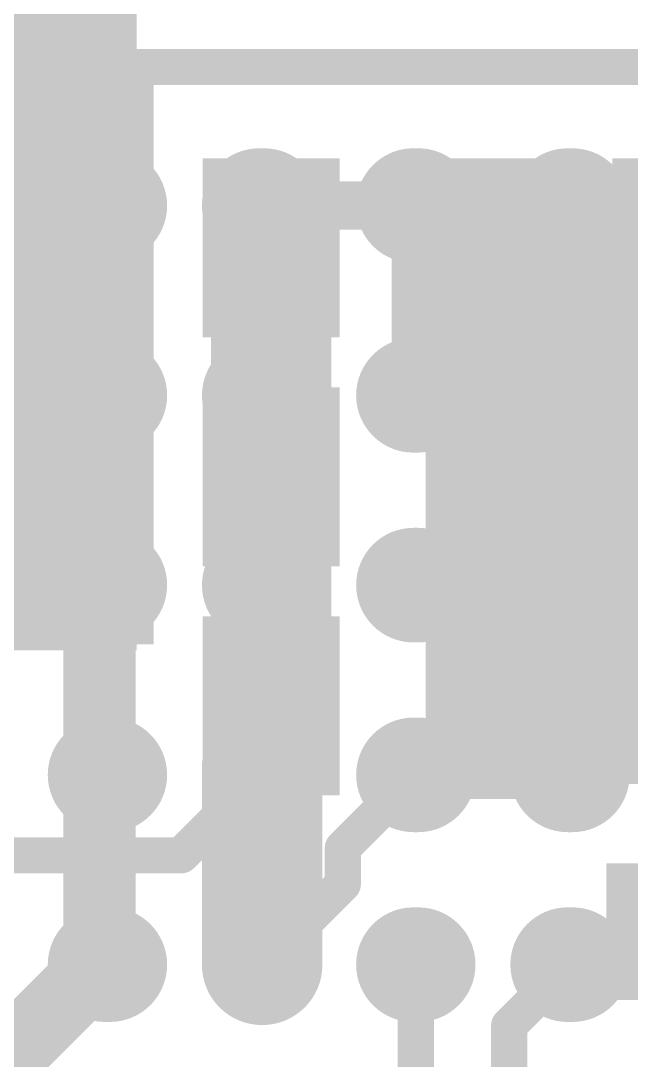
# Model space of a CAD drawing. Header units: millimetres. Extents: x -0.39 to 4.37, y -0.38 to 3.54.
# Drawn here: x 0.6398 to 0.7411, y 0.179 to 0.3515 of the extents above; entities that cross this region are included whole.
import ezdxf

# ---------------------------------------------------------------- set-up
doc = ezdxf.new("R2010")
doc.units = ezdxf.units.MM
doc.header["$MEASUREMENT"] = 0
for name, color, linetype in [('BottomLayer', 5, 'Continuous'), ('BottomPaste', 16, 'Continuous'), ('BottomSolder', 6, 'Continuous'), ('TopLayer', 1, 'Continuous'), ('TopPaste', 8, 'Continuous'), ('TopSolder', 216, 'Continuous'), ('ViaHoleLayer', 16, 'Continuous')]:
    doc.layers.add(name, color=color, linetype=linetype)

# ---------------------------------------------------------------- blocks, each defined once
blk = doc.blocks.new('C__0402_B_15')
at = {"layer": 'BottomLayer'}
for points in [[(-0.0095, 0.0125), (-0.0095, -0.0125), (-0.0275, -0.0125), (-0.0275, 0.0125)], [(0.0275, 0.0125), (0.0275, -0.0125), (0.0095, -0.0125), (0.0095, 0.0125)]]:
    blk.add_hatch(color=5, dxfattribs=at).paths.add_polyline_path(points)
at = {"layer": 'BottomPaste'}
for points in [[(-0.0095, 0.0125), (-0.0095, -0.0125), (-0.0275, -0.0125), (-0.0275, 0.0125)], [(0.0275, 0.0125), (0.0275, -0.0125), (0.0095, -0.0125), (0.0095, 0.0125)]]:
    blk.add_hatch(color=16, dxfattribs=at).paths.add_polyline_path(points)
at = {"layer": 'BottomSolder'}
for points in [[(-0.00714, 0.01486), (-0.00714, -0.01486), (-0.02986, -0.01486), (-0.02986, 0.01486)], [(0.02986, 0.01486), (0.02986, -0.01486), (0.00714, -0.01486), (0.00714, 0.01486)]]:
    blk.add_hatch(color=6, dxfattribs=at).paths.add_polyline_path(points)
blk = doc.blocks.new('C__0402_B_18')
at = {"layer": 'BottomLayer'}
for points in [[(-0.0095, 0.0125), (-0.0095, -0.0125), (-0.0275, -0.0125), (-0.0275, 0.0125)], [(0.0275, 0.0125), (0.0275, -0.0125), (0.0095, -0.0125), (0.0095, 0.0125)]]:
    blk.add_hatch(color=5, dxfattribs=at).paths.add_polyline_path(points)
at = {"layer": 'BottomPaste'}
for points in [[(-0.0095, 0.0125), (-0.0095, -0.0125), (-0.0275, -0.0125), (-0.0275, 0.0125)], [(0.0275, 0.0125), (0.0275, -0.0125), (0.0095, -0.0125), (0.0095, 0.0125)]]:
    blk.add_hatch(color=16, dxfattribs=at).paths.add_polyline_path(points)
at = {"layer": 'BottomSolder'}
for points in [[(-0.00714, 0.01486), (-0.00714, -0.01486), (-0.02986, -0.01486), (-0.02986, 0.01486)], [(0.02986, 0.01486), (0.02986, -0.01486), (0.00714, -0.01486), (0.00714, 0.01486)]]:
    blk.add_hatch(color=6, dxfattribs=at).paths.add_polyline_path(points)
blk = doc.blocks.new('C__0402_B_284')
at = {"layer": 'BottomLayer'}
for points in [[(-0.0095, 0.0125), (-0.0095, -0.0125), (-0.0275, -0.0125), (-0.0275, 0.0125)], [(0.0275, 0.0125), (0.0275, -0.0125), (0.0095, -0.0125), (0.0095, 0.0125)]]:
    blk.add_hatch(color=5, dxfattribs=at).paths.add_polyline_path(points)
at = {"layer": 'BottomPaste'}
for points in [[(-0.0095, 0.0125), (-0.0095, -0.0125), (-0.0275, -0.0125), (-0.0275, 0.0125)], [(0.0275, 0.0125), (0.0275, -0.0125), (0.0095, -0.0125), (0.0095, 0.0125)]]:
    blk.add_hatch(color=16, dxfattribs=at).paths.add_polyline_path(points)
at = {"layer": 'BottomSolder'}
for points in [[(-0.00714, 0.01486), (-0.00714, -0.01486), (-0.02986, -0.01486), (-0.02986, 0.01486)], [(0.02986, 0.01486), (0.02986, -0.01486), (0.00714, -0.01486), (0.00714, 0.01486)]]:
    blk.add_hatch(color=6, dxfattribs=at).paths.add_polyline_path(points)
blk = doc.blocks.new('C__0402_B_286')
at = {"layer": 'BottomLayer'}
for points in [[(-0.0095, 0.0125), (-0.0095, -0.0125), (-0.0275, -0.0125), (-0.0275, 0.0125)], [(0.0275, 0.0125), (0.0275, -0.0125), (0.0095, -0.0125), (0.0095, 0.0125)]]:
    blk.add_hatch(color=5, dxfattribs=at).paths.add_polyline_path(points)
at = {"layer": 'BottomPaste'}
for points in [[(-0.0095, 0.0125), (-0.0095, -0.0125), (-0.0275, -0.0125), (-0.0275, 0.0125)], [(0.0275, 0.0125), (0.0275, -0.0125), (0.0095, -0.0125), (0.0095, 0.0125)]]:
    blk.add_hatch(color=16, dxfattribs=at).paths.add_polyline_path(points)
at = {"layer": 'BottomSolder'}
for points in [[(-0.00714, 0.01486), (-0.00714, -0.01486), (-0.02986, -0.01486), (-0.02986, 0.01486)], [(0.02986, 0.01486), (0.02986, -0.01486), (0.00714, -0.01486), (0.00714, 0.01486)]]:
    blk.add_hatch(color=6, dxfattribs=at).paths.add_polyline_path(points)
blk = doc.blocks.new('C__0402_B_288')
at = {"layer": 'BottomLayer'}
for points in [[(-0.0095, 0.0125), (-0.0095, -0.0125), (-0.0275, -0.0125), (-0.0275, 0.0125)], [(0.0275, 0.0125), (0.0275, -0.0125), (0.0095, -0.0125), (0.0095, 0.0125)]]:
    blk.add_hatch(color=5, dxfattribs=at).paths.add_polyline_path(points)
at = {"layer": 'BottomPaste'}
for points in [[(-0.0095, 0.0125), (-0.0095, -0.0125), (-0.0275, -0.0125), (-0.0275, 0.0125)], [(0.0275, 0.0125), (0.0275, -0.0125), (0.0095, -0.0125), (0.0095, 0.0125)]]:
    blk.add_hatch(color=16, dxfattribs=at).paths.add_polyline_path(points)
at = {"layer": 'BottomSolder'}
for points in [[(-0.00714, 0.01486), (-0.00714, -0.01486), (-0.02986, -0.01486), (-0.02986, 0.01486)], [(0.02986, 0.01486), (0.02986, -0.01486), (0.00714, -0.01486), (0.00714, 0.01486)]]:
    blk.add_hatch(color=6, dxfattribs=at).paths.add_polyline_path(points)
blk = doc.blocks.new('C__0402_B_290')
at = {"layer": 'BottomLayer'}
for points in [[(-0.0095, 0.0125), (-0.0095, -0.0125), (-0.0275, -0.0125), (-0.0275, 0.0125)], [(0.0275, 0.0125), (0.0275, -0.0125), (0.0095, -0.0125), (0.0095, 0.0125)]]:
    blk.add_hatch(color=5, dxfattribs=at).paths.add_polyline_path(points)
at = {"layer": 'BottomPaste'}
for points in [[(-0.0095, 0.0125), (-0.0095, -0.0125), (-0.0275, -0.0125), (-0.0275, 0.0125)], [(0.0275, 0.0125), (0.0275, -0.0125), (0.0095, -0.0125), (0.0095, 0.0125)]]:
    blk.add_hatch(color=16, dxfattribs=at).paths.add_polyline_path(points)
at = {"layer": 'BottomSolder'}
for points in [[(-0.00714, 0.01486), (-0.00714, -0.01486), (-0.02986, -0.01486), (-0.02986, 0.01486)], [(0.02986, 0.01486), (0.02986, -0.01486), (0.00714, -0.01486), (0.00714, 0.01486)]]:
    blk.add_hatch(color=6, dxfattribs=at).paths.add_polyline_path(points)
blk = doc.blocks.new('FBGA_178_SDRAM_368')
at = {"layer": 'TopLayer'}
h = blk.add_hatch(color=1, dxfattribs=at)
edge = h.paths.add_edge_path()
edge.add_arc((-0.15748, 0.20512), 0.00551, 0, 180)
edge.add_line((-0.16299, 0.20512), (-0.16299, 0.20433))
edge.add_arc((-0.15748, 0.20433), 0.00551, 180, 360)
edge.add_line((-0.15197, 0.20433), (-0.15197, 0.20512))
h = blk.add_hatch(color=1, dxfattribs=at)
edge = h.paths.add_edge_path()
edge.add_arc((-0.12598, 0.20512), 0.00551, 0, 180)
edge.add_line((-0.1315, 0.20512), (-0.1315, 0.20433))
edge.add_arc((-0.12598, 0.20433), 0.00551, 180, 360)
edge.add_line((-0.12047, 0.20433), (-0.12047, 0.20512))
h = blk.add_hatch(color=1, dxfattribs=at)
edge = h.paths.add_edge_path()
edge.add_arc((-0.09449, 0.20512), 0.00551, 0, 180)
edge.add_line((-0.1, 0.20512), (-0.1, 0.20433))
edge.add_arc((-0.09449, 0.20433), 0.00551, 180, 360)
edge.add_line((-0.08898, 0.20433), (-0.08898, 0.20512))
h = blk.add_hatch(color=1, dxfattribs=at)
edge = h.paths.add_edge_path()
edge.add_arc((-0.06299, 0.20512), 0.00551, 0, 180)
edge.add_line((-0.0685, 0.20512), (-0.0685, 0.20433))
edge.add_arc((-0.06299, 0.20433), 0.00551, 180, 360)
edge.add_line((-0.05748, 0.20433), (-0.05748, 0.20512))
h = blk.add_hatch(color=1, dxfattribs=at)
edge = h.paths.add_edge_path()
edge.add_arc((-0.0315, 0.20512), 0.00551, 0, 180)
edge.add_line((-0.03701, 0.20512), (-0.03701, 0.20433))
edge.add_arc((-0.0315, 0.20433), 0.00551, 180, 360)
edge.add_line((-0.02598, 0.20433), (-0.02598, 0.20512))
h = blk.add_hatch(color=1, dxfattribs=at)
edge = h.paths.add_edge_path()
edge.add_arc((-0.15748, 0.17953), 0.00551, 0, 180)
edge.add_line((-0.16299, 0.17953), (-0.16299, 0.17874))
edge.add_arc((-0.15748, 0.17874), 0.00551, 180, 360)
edge.add_line((-0.15197, 0.17874), (-0.15197, 0.17953))
h = blk.add_hatch(color=1, dxfattribs=at)
edge = h.paths.add_edge_path()
edge.add_arc((-0.12598, 0.17953), 0.00551, 0, 180)
edge.add_line((-0.1315, 0.17953), (-0.1315, 0.17874))
edge.add_arc((-0.12598, 0.17874), 0.00551, 180, 360)
edge.add_line((-0.12047, 0.17874), (-0.12047, 0.17953))
h = blk.add_hatch(color=1, dxfattribs=at)
edge = h.paths.add_edge_path()
edge.add_arc((-0.09449, 0.17953), 0.00551, 0, 180)
edge.add_line((-0.1, 0.17953), (-0.1, 0.17874))
edge.add_arc((-0.09449, 0.17874), 0.00551, 180, 360)
edge.add_line((-0.08898, 0.17874), (-0.08898, 0.17953))
h = blk.add_hatch(color=1, dxfattribs=at)
edge = h.paths.add_edge_path()
edge.add_arc((-0.06299, 0.17953), 0.00551, 0, 180)
edge.add_line((-0.0685, 0.17953), (-0.0685, 0.17874))
edge.add_arc((-0.06299, 0.17874), 0.00551, 180, 360)
edge.add_line((-0.05748, 0.17874), (-0.05748, 0.17953))
h = blk.add_hatch(color=1, dxfattribs=at)
edge = h.paths.add_edge_path()
edge.add_arc((-0.0315, 0.17953), 0.00551, 0, 180)
edge.add_line((-0.03701, 0.17953), (-0.03701, 0.17874))
edge.add_arc((-0.0315, 0.17874), 0.00551, 180, 360)
edge.add_line((-0.02598, 0.17874), (-0.02598, 0.17953))
h = blk.add_hatch(color=1, dxfattribs=at)
edge = h.paths.add_edge_path()
edge.add_arc((-0.15748, 0.15394), 0.00551, 0, 180)
edge.add_line((-0.16299, 0.15394), (-0.16299, 0.15315))
edge.add_arc((-0.15748, 0.15315), 0.00551, 180, 360)
edge.add_line((-0.15197, 0.15315), (-0.15197, 0.15394))
h = blk.add_hatch(color=1, dxfattribs=at)
edge = h.paths.add_edge_path()
edge.add_arc((-0.12598, 0.15394), 0.00551, 0, 180)
edge.add_line((-0.1315, 0.15394), (-0.1315, 0.15315))
edge.add_arc((-0.12598, 0.15315), 0.00551, 180, 360)
edge.add_line((-0.12047, 0.15315), (-0.12047, 0.15394))
h = blk.add_hatch(color=1, dxfattribs=at)
edge = h.paths.add_edge_path()
edge.add_arc((-0.09449, 0.15394), 0.00551, 0, 180)
edge.add_line((-0.1, 0.15394), (-0.1, 0.15315))
edge.add_arc((-0.09449, 0.15315), 0.00551, 180, 360)
edge.add_line((-0.08898, 0.15315), (-0.08898, 0.15394))
h = blk.add_hatch(color=1, dxfattribs=at)
edge = h.paths.add_edge_path()
edge.add_arc((-0.06299, 0.15394), 0.00551, 0, 180)
edge.add_line((-0.0685, 0.15394), (-0.0685, 0.15315))
edge.add_arc((-0.06299, 0.15315), 0.00551, 180, 360)
edge.add_line((-0.05748, 0.15315), (-0.05748, 0.15394))
h = blk.add_hatch(color=1, dxfattribs=at)
edge = h.paths.add_edge_path()
edge.add_arc((-0.0315, 0.15394), 0.00551, 0, 180)
edge.add_line((-0.03701, 0.15394), (-0.03701, 0.15315))
edge.add_arc((-0.0315, 0.15315), 0.00551, 180, 360)
edge.add_line((-0.02598, 0.15315), (-0.02598, 0.15394))
h = blk.add_hatch(color=1, dxfattribs=at)
edge = h.paths.add_edge_path()
edge.add_arc((-0.15748, 0.12835), 0.00551, 0, 180)
edge.add_line((-0.16299, 0.12835), (-0.16299, 0.12756))
edge.add_arc((-0.15748, 0.12756), 0.00551, 180, 360)
edge.add_line((-0.15197, 0.12756), (-0.15197, 0.12835))
h = blk.add_hatch(color=1, dxfattribs=at)
edge = h.paths.add_edge_path()
edge.add_arc((-0.12598, 0.12835), 0.00551, 0, 180)
edge.add_line((-0.1315, 0.12835), (-0.1315, 0.12756))
edge.add_arc((-0.12598, 0.12756), 0.00551, 180, 360)
edge.add_line((-0.12047, 0.12756), (-0.12047, 0.12835))
h = blk.add_hatch(color=1, dxfattribs=at)
edge = h.paths.add_edge_path()
edge.add_arc((-0.09449, 0.12835), 0.00551, 0, 180)
edge.add_line((-0.1, 0.12835), (-0.1, 0.12756))
edge.add_arc((-0.09449, 0.12756), 0.00551, 180, 360)
edge.add_line((-0.08898, 0.12756), (-0.08898, 0.12835))
h = blk.add_hatch(color=1, dxfattribs=at)
edge = h.paths.add_edge_path()
edge.add_arc((-0.06299, 0.12835), 0.00551, 0, 180)
edge.add_line((-0.0685, 0.12835), (-0.0685, 0.12756))
edge.add_arc((-0.06299, 0.12756), 0.00551, 180, 360)
edge.add_line((-0.05748, 0.12756), (-0.05748, 0.12835))
h = blk.add_hatch(color=1, dxfattribs=at)
edge = h.paths.add_edge_path()
edge.add_arc((-0.0315, 0.12835), 0.00551, 0, 180)
edge.add_line((-0.03701, 0.12835), (-0.03701, 0.12756))
edge.add_arc((-0.0315, 0.12756), 0.00551, 180, 360)
edge.add_line((-0.02598, 0.12756), (-0.02598, 0.12835))
at = {"layer": 'TopPaste'}
h = blk.add_hatch(color=8, dxfattribs=at)
edge = h.paths.add_edge_path()
edge.add_arc((-0.15748, 0.20512), 0.00551, 0, 180)
edge.add_line((-0.16299, 0.20512), (-0.16299, 0.20433))
edge.add_arc((-0.15748, 0.20433), 0.00551, 180, 360)
edge.add_line((-0.15197, 0.20433), (-0.15197, 0.20512))
h = blk.add_hatch(color=8, dxfattribs=at)
edge = h.paths.add_edge_path()
edge.add_arc((-0.12598, 0.20512), 0.00551, 0, 180)
edge.add_line((-0.1315, 0.20512), (-0.1315, 0.20433))
edge.add_arc((-0.12598, 0.20433), 0.00551, 180, 360)
edge.add_line((-0.12047, 0.20433), (-0.12047, 0.20512))
h = blk.add_hatch(color=8, dxfattribs=at)
edge = h.paths.add_edge_path()
edge.add_arc((-0.09449, 0.20512), 0.00551, 0, 180)
edge.add_line((-0.1, 0.20512), (-0.1, 0.20433))
edge.add_arc((-0.09449, 0.20433), 0.00551, 180, 360)
edge.add_line((-0.08898, 0.20433), (-0.08898, 0.20512))
h = blk.add_hatch(color=8, dxfattribs=at)
edge = h.paths.add_edge_path()
edge.add_arc((-0.06299, 0.20512), 0.00551, 0, 180)
edge.add_line((-0.0685, 0.20512), (-0.0685, 0.20433))
edge.add_arc((-0.06299, 0.20433), 0.00551, 180, 360)
edge.add_line((-0.05748, 0.20433), (-0.05748, 0.20512))
h = blk.add_hatch(color=8, dxfattribs=at)
edge = h.paths.add_edge_path()
edge.add_arc((-0.0315, 0.20512), 0.00551, 0, 180)
edge.add_line((-0.03701, 0.20512), (-0.03701, 0.20433))
edge.add_arc((-0.0315, 0.20433), 0.00551, 180, 360)
edge.add_line((-0.02598, 0.20433), (-0.02598, 0.20512))
h = blk.add_hatch(color=8, dxfattribs=at)
edge = h.paths.add_edge_path()
edge.add_arc((-0.15748, 0.17953), 0.00551, 0, 180)
edge.add_line((-0.16299, 0.17953), (-0.16299, 0.17874))
edge.add_arc((-0.15748, 0.17874), 0.00551, 180, 360)
edge.add_line((-0.15197, 0.17874), (-0.15197, 0.17953))
h = blk.add_hatch(color=8, dxfattribs=at)
edge = h.paths.add_edge_path()
edge.add_arc((-0.12598, 0.17953), 0.00551, 0, 180)
edge.add_line((-0.1315, 0.17953), (-0.1315, 0.17874))
edge.add_arc((-0.12598, 0.17874), 0.00551, 180, 360)
edge.add_line((-0.12047, 0.17874), (-0.12047, 0.17953))
h = blk.add_hatch(color=8, dxfattribs=at)
edge = h.paths.add_edge_path()
edge.add_arc((-0.09449, 0.17953), 0.00551, 0, 180)
edge.add_line((-0.1, 0.17953), (-0.1, 0.17874))
edge.add_arc((-0.09449, 0.17874), 0.00551, 180, 360)
edge.add_line((-0.08898, 0.17874), (-0.08898, 0.17953))
h = blk.add_hatch(color=8, dxfattribs=at)
edge = h.paths.add_edge_path()
edge.add_arc((-0.06299, 0.17953), 0.00551, 0, 180)
edge.add_line((-0.0685, 0.17953), (-0.0685, 0.17874))
edge.add_arc((-0.06299, 0.17874), 0.00551, 180, 360)
edge.add_line((-0.05748, 0.17874), (-0.05748, 0.17953))
h = blk.add_hatch(color=8, dxfattribs=at)
edge = h.paths.add_edge_path()
edge.add_arc((-0.0315, 0.17953), 0.00551, 0, 180)
edge.add_line((-0.03701, 0.17953), (-0.03701, 0.17874))
edge.add_arc((-0.0315, 0.17874), 0.00551, 180, 360)
edge.add_line((-0.02598, 0.17874), (-0.02598, 0.17953))
h = blk.add_hatch(color=8, dxfattribs=at)
edge = h.paths.add_edge_path()
edge.add_arc((-0.15748, 0.15394), 0.00551, 0, 180)
edge.add_line((-0.16299, 0.15394), (-0.16299, 0.15315))
edge.add_arc((-0.15748, 0.15315), 0.00551, 180, 360)
edge.add_line((-0.15197, 0.15315), (-0.15197, 0.15394))
h = blk.add_hatch(color=8, dxfattribs=at)
edge = h.paths.add_edge_path()
edge.add_arc((-0.12598, 0.15394), 0.00551, 0, 180)
edge.add_line((-0.1315, 0.15394), (-0.1315, 0.15315))
edge.add_arc((-0.12598, 0.15315), 0.00551, 180, 360)
edge.add_line((-0.12047, 0.15315), (-0.12047, 0.15394))
h = blk.add_hatch(color=8, dxfattribs=at)
edge = h.paths.add_edge_path()
edge.add_arc((-0.09449, 0.15394), 0.00551, 0, 180)
edge.add_line((-0.1, 0.15394), (-0.1, 0.15315))
edge.add_arc((-0.09449, 0.15315), 0.00551, 180, 360)
edge.add_line((-0.08898, 0.15315), (-0.08898, 0.15394))
h = blk.add_hatch(color=8, dxfattribs=at)
edge = h.paths.add_edge_path()
edge.add_arc((-0.06299, 0.15394), 0.00551, 0, 180)
edge.add_line((-0.0685, 0.15394), (-0.0685, 0.15315))
edge.add_arc((-0.06299, 0.15315), 0.00551, 180, 360)
edge.add_line((-0.05748, 0.15315), (-0.05748, 0.15394))
h = blk.add_hatch(color=8, dxfattribs=at)
edge = h.paths.add_edge_path()
edge.add_arc((-0.0315, 0.15394), 0.00551, 0, 180)
edge.add_line((-0.03701, 0.15394), (-0.03701, 0.15315))
edge.add_arc((-0.0315, 0.15315), 0.00551, 180, 360)
edge.add_line((-0.02598, 0.15315), (-0.02598, 0.15394))
h = blk.add_hatch(color=8, dxfattribs=at)
edge = h.paths.add_edge_path()
edge.add_arc((-0.15748, 0.12835), 0.00551, 0, 180)
edge.add_line((-0.16299, 0.12835), (-0.16299, 0.12756))
edge.add_arc((-0.15748, 0.12756), 0.00551, 180, 360)
edge.add_line((-0.15197, 0.12756), (-0.15197, 0.12835))
h = blk.add_hatch(color=8, dxfattribs=at)
edge = h.paths.add_edge_path()
edge.add_arc((-0.12598, 0.12835), 0.00551, 0, 180)
edge.add_line((-0.1315, 0.12835), (-0.1315, 0.12756))
edge.add_arc((-0.12598, 0.12756), 0.00551, 180, 360)
edge.add_line((-0.12047, 0.12756), (-0.12047, 0.12835))
h = blk.add_hatch(color=8, dxfattribs=at)
edge = h.paths.add_edge_path()
edge.add_arc((-0.09449, 0.12835), 0.00551, 0, 180)
edge.add_line((-0.1, 0.12835), (-0.1, 0.12756))
edge.add_arc((-0.09449, 0.12756), 0.00551, 180, 360)
edge.add_line((-0.08898, 0.12756), (-0.08898, 0.12835))
h = blk.add_hatch(color=8, dxfattribs=at)
edge = h.paths.add_edge_path()
edge.add_arc((-0.06299, 0.12835), 0.00551, 0, 180)
edge.add_line((-0.0685, 0.12835), (-0.0685, 0.12756))
edge.add_arc((-0.06299, 0.12756), 0.00551, 180, 360)
edge.add_line((-0.05748, 0.12756), (-0.05748, 0.12835))
h = blk.add_hatch(color=8, dxfattribs=at)
edge = h.paths.add_edge_path()
edge.add_arc((-0.0315, 0.12835), 0.00551, 0, 180)
edge.add_line((-0.03701, 0.12835), (-0.03701, 0.12756))
edge.add_arc((-0.0315, 0.12756), 0.00551, 180, 360)
edge.add_line((-0.02598, 0.12756), (-0.02598, 0.12835))
at = {"layer": 'TopSolder'}
h = blk.add_hatch(color=216, dxfattribs=at)
edge = h.paths.add_edge_path()
edge.add_arc((-0.15748, 0.20512), 0.00951, 0, 180)
edge.add_line((-0.16699, 0.20512), (-0.16699, 0.20433))
edge.add_arc((-0.15748, 0.20433), 0.00951, 180, 360)
edge.add_line((-0.14797, 0.20433), (-0.14797, 0.20512))
h = blk.add_hatch(color=216, dxfattribs=at)
edge = h.paths.add_edge_path()
edge.add_arc((-0.12598, 0.20512), 0.00951, 0, 180)
edge.add_line((-0.1355, 0.20512), (-0.1355, 0.20433))
edge.add_arc((-0.12598, 0.20433), 0.00951, 180, 360)
edge.add_line((-0.11647, 0.20433), (-0.11647, 0.20512))
h = blk.add_hatch(color=216, dxfattribs=at)
edge = h.paths.add_edge_path()
edge.add_arc((-0.09449, 0.20512), 0.00951, 0, 180)
edge.add_line((-0.104, 0.20512), (-0.104, 0.20433))
edge.add_arc((-0.09449, 0.20433), 0.00951, 180, 360)
edge.add_line((-0.08498, 0.20433), (-0.08498, 0.20512))
h = blk.add_hatch(color=216, dxfattribs=at)
edge = h.paths.add_edge_path()
edge.add_arc((-0.06299, 0.20512), 0.00951, 0, 180)
edge.add_line((-0.0725, 0.20512), (-0.0725, 0.20433))
edge.add_arc((-0.06299, 0.20433), 0.00951, 180, 360)
edge.add_line((-0.05348, 0.20433), (-0.05348, 0.20512))
h = blk.add_hatch(color=216, dxfattribs=at)
edge = h.paths.add_edge_path()
edge.add_arc((-0.0315, 0.20512), 0.00951, 0, 180)
edge.add_line((-0.04101, 0.20512), (-0.04101, 0.20433))
edge.add_arc((-0.0315, 0.20433), 0.00951, 180, 360)
edge.add_line((-0.02198, 0.20433), (-0.02198, 0.20512))
h = blk.add_hatch(color=216, dxfattribs=at)
edge = h.paths.add_edge_path()
edge.add_arc((-0.15748, 0.17953), 0.00951, 0, 180)
edge.add_line((-0.16699, 0.17953), (-0.16699, 0.17874))
edge.add_arc((-0.15748, 0.17874), 0.00951, 180, 360)
edge.add_line((-0.14797, 0.17874), (-0.14797, 0.17953))
h = blk.add_hatch(color=216, dxfattribs=at)
edge = h.paths.add_edge_path()
edge.add_arc((-0.12598, 0.17953), 0.00951, 0, 180)
edge.add_line((-0.1355, 0.17953), (-0.1355, 0.17874))
edge.add_arc((-0.12598, 0.17874), 0.00951, 180, 360)
edge.add_line((-0.11647, 0.17874), (-0.11647, 0.17953))
h = blk.add_hatch(color=216, dxfattribs=at)
edge = h.paths.add_edge_path()
edge.add_arc((-0.09449, 0.17953), 0.00951, 0, 180)
edge.add_line((-0.104, 0.17953), (-0.104, 0.17874))
edge.add_arc((-0.09449, 0.17874), 0.00951, 180, 360)
edge.add_line((-0.08498, 0.17874), (-0.08498, 0.17953))
h = blk.add_hatch(color=216, dxfattribs=at)
edge = h.paths.add_edge_path()
edge.add_arc((-0.06299, 0.17953), 0.00951, 0, 180)
edge.add_line((-0.0725, 0.17953), (-0.0725, 0.17874))
edge.add_arc((-0.06299, 0.17874), 0.00951, 180, 360)
edge.add_line((-0.05348, 0.17874), (-0.05348, 0.17953))
h = blk.add_hatch(color=216, dxfattribs=at)
edge = h.paths.add_edge_path()
edge.add_arc((-0.0315, 0.17953), 0.00951, 0, 180)
edge.add_line((-0.04101, 0.17953), (-0.04101, 0.17874))
edge.add_arc((-0.0315, 0.17874), 0.00951, 180, 360)
edge.add_line((-0.02198, 0.17874), (-0.02198, 0.17953))
h = blk.add_hatch(color=216, dxfattribs=at)
edge = h.paths.add_edge_path()
edge.add_arc((-0.15748, 0.15394), 0.00951, 0, 180)
edge.add_line((-0.16699, 0.15394), (-0.16699, 0.15315))
edge.add_arc((-0.15748, 0.15315), 0.00951, 180, 360)
edge.add_line((-0.14797, 0.15315), (-0.14797, 0.15394))
h = blk.add_hatch(color=216, dxfattribs=at)
edge = h.paths.add_edge_path()
edge.add_arc((-0.12598, 0.15394), 0.00951, 0, 180)
edge.add_line((-0.1355, 0.15394), (-0.1355, 0.15315))
edge.add_arc((-0.12598, 0.15315), 0.00951, 180, 360)
edge.add_line((-0.11647, 0.15315), (-0.11647, 0.15394))
h = blk.add_hatch(color=216, dxfattribs=at)
edge = h.paths.add_edge_path()
edge.add_arc((-0.09449, 0.15394), 0.00951, 0, 180)
edge.add_line((-0.104, 0.15394), (-0.104, 0.15315))
edge.add_arc((-0.09449, 0.15315), 0.00951, 180, 360)
edge.add_line((-0.08498, 0.15315), (-0.08498, 0.15394))
h = blk.add_hatch(color=216, dxfattribs=at)
edge = h.paths.add_edge_path()
edge.add_arc((-0.06299, 0.15394), 0.00951, 0, 180)
edge.add_line((-0.0725, 0.15394), (-0.0725, 0.15315))
edge.add_arc((-0.06299, 0.15315), 0.00951, 180, 360)
edge.add_line((-0.05348, 0.15315), (-0.05348, 0.15394))
h = blk.add_hatch(color=216, dxfattribs=at)
edge = h.paths.add_edge_path()
edge.add_arc((-0.0315, 0.15394), 0.00951, 0, 180)
edge.add_line((-0.04101, 0.15394), (-0.04101, 0.15315))
edge.add_arc((-0.0315, 0.15315), 0.00951, 180, 360)
edge.add_line((-0.02198, 0.15315), (-0.02198, 0.15394))
h = blk.add_hatch(color=216, dxfattribs=at)
edge = h.paths.add_edge_path()
edge.add_arc((-0.15748, 0.12835), 0.00951, 0, 180)
edge.add_line((-0.16699, 0.12835), (-0.16699, 0.12756))
edge.add_arc((-0.15748, 0.12756), 0.00951, 180, 360)
edge.add_line((-0.14797, 0.12756), (-0.14797, 0.12835))
h = blk.add_hatch(color=216, dxfattribs=at)
edge = h.paths.add_edge_path()
edge.add_arc((-0.12598, 0.12835), 0.00951, 0, 180)
edge.add_line((-0.1355, 0.12835), (-0.1355, 0.12756))
edge.add_arc((-0.12598, 0.12756), 0.00951, 180, 360)
edge.add_line((-0.11647, 0.12756), (-0.11647, 0.12835))
h = blk.add_hatch(color=216, dxfattribs=at)
edge = h.paths.add_edge_path()
edge.add_arc((-0.09449, 0.12835), 0.00951, 0, 180)
edge.add_line((-0.104, 0.12835), (-0.104, 0.12756))
edge.add_arc((-0.09449, 0.12756), 0.00951, 180, 360)
edge.add_line((-0.08498, 0.12756), (-0.08498, 0.12835))
h = blk.add_hatch(color=216, dxfattribs=at)
edge = h.paths.add_edge_path()
edge.add_arc((-0.06299, 0.12835), 0.00951, 0, 180)
edge.add_line((-0.0725, 0.12835), (-0.0725, 0.12756))
edge.add_arc((-0.06299, 0.12756), 0.00951, 180, 360)
edge.add_line((-0.05348, 0.12756), (-0.05348, 0.12835))
h = blk.add_hatch(color=216, dxfattribs=at)
edge = h.paths.add_edge_path()
edge.add_arc((-0.0315, 0.12835), 0.00951, 0, 180)
edge.add_line((-0.04101, 0.12835), (-0.04101, 0.12756))
edge.add_arc((-0.0315, 0.12756), 0.00951, 180, 360)
edge.add_line((-0.02198, 0.12756), (-0.02198, 0.12835))

msp = doc.modelspace()

# ---------------------------------------------------------------- hatches: boundary and pattern name
at = {"layer": 'BottomLayer'}
for points in [[(0.595, 0.247), (0.659, 0.247), (0.659, 0.353), (0.595, 0.353)], [(0.709, 0.22482), (0.765, 0.22482), (0.765, 0.32682), (0.709, 0.32682)]]:
    msp.add_hatch(color=5, dxfattribs=at).paths.add_polyline_path(points)
h = msp.add_hatch(color=5, dxfattribs=at)
edge = h.paths.add_edge_path()
edge.add_arc((0.67974, 0.32083), 0.00492, 0, 360)
h = msp.add_hatch(color=5, dxfattribs=at)
edge = h.paths.add_edge_path()
edge.add_arc((0.73092, 0.32083), 0.00492, 0, 360)
h = msp.add_hatch(color=5, dxfattribs=at)
edge = h.paths.add_edge_path()
edge.add_arc((0.67974, 0.28933), 0.00492, 0, 360)
h = msp.add_hatch(color=5, dxfattribs=at)
edge = h.paths.add_edge_path()
edge.add_arc((0.65282, 0.25782), 0.00591, 0, 360)
h = msp.add_hatch(color=5, dxfattribs=at)
edge = h.paths.add_edge_path()
edge.add_arc((0.73152, 0.25784), 0.00492, 0, 360)
h = msp.add_hatch(color=5, dxfattribs=at)
edge = h.paths.add_edge_path()
edge.add_arc((0.67982, 0.19482), 0.00492, 0, 360)
at = {"layer": 'BottomSolder'}
h = msp.add_hatch(color=6, dxfattribs=at)
edge = h.paths.add_edge_path()
edge.add_arc((0.67974, 0.32083), 0.00892, 0, 360)
h = msp.add_hatch(color=6, dxfattribs=at)
edge = h.paths.add_edge_path()
edge.add_arc((0.73092, 0.32083), 0.00892, 0, 360)
h = msp.add_hatch(color=6, dxfattribs=at)
edge = h.paths.add_edge_path()
edge.add_arc((0.67974, 0.28933), 0.00892, 0, 360)
h = msp.add_hatch(color=6, dxfattribs=at)
edge = h.paths.add_edge_path()
edge.add_arc((0.65282, 0.25782), 0.00991, 0, 360)
h = msp.add_hatch(color=6, dxfattribs=at)
edge = h.paths.add_edge_path()
edge.add_arc((0.73152, 0.25784), 0.00892, 0, 360)
h = msp.add_hatch(color=6, dxfattribs=at)
edge = h.paths.add_edge_path()
edge.add_arc((0.67982, 0.19482), 0.00892, 0, 360)
at = {"layer": 'TopLayer'}
msp.add_hatch(color=1, dxfattribs=at).paths.add_polyline_path([(0.59682, 0.248), (0.66182, 0.248), (0.66182, 0.34582), (0.59682, 0.34582)])
h = msp.add_hatch(color=1, dxfattribs=at)
edge = h.paths.add_edge_path()
edge.add_arc((0.67974, 0.32083), 0.00492, 0, 360)
h = msp.add_hatch(color=1, dxfattribs=at)
edge = h.paths.add_edge_path()
edge.add_arc((0.73092, 0.32083), 0.00492, 0, 360)
h = msp.add_hatch(color=1, dxfattribs=at)
edge = h.paths.add_edge_path()
edge.add_arc((0.67974, 0.28933), 0.00492, 0, 360)
h = msp.add_hatch(color=1, dxfattribs=at)
edge = h.paths.add_edge_path()
edge.add_arc((0.65282, 0.25782), 0.00591, 0, 360)
h = msp.add_hatch(color=1, dxfattribs=at)
edge = h.paths.add_edge_path()
edge.add_arc((0.73152, 0.25784), 0.00492, 0, 360)
h = msp.add_hatch(color=1, dxfattribs=at)
edge = h.paths.add_edge_path()
edge.add_arc((0.67982, 0.19482), 0.00492, 0, 360)
at = {"layer": 'TopSolder'}
h = msp.add_hatch(color=216, dxfattribs=at)
edge = h.paths.add_edge_path()
edge.add_arc((0.67974, 0.32083), 0.00892, 0, 360)
h = msp.add_hatch(color=216, dxfattribs=at)
edge = h.paths.add_edge_path()
edge.add_arc((0.73092, 0.32083), 0.00892, 0, 360)
h = msp.add_hatch(color=216, dxfattribs=at)
edge = h.paths.add_edge_path()
edge.add_arc((0.67974, 0.28933), 0.00892, 0, 360)
h = msp.add_hatch(color=216, dxfattribs=at)
edge = h.paths.add_edge_path()
edge.add_arc((0.65282, 0.25782), 0.00991, 0, 360)
h = msp.add_hatch(color=216, dxfattribs=at)
edge = h.paths.add_edge_path()
edge.add_arc((0.73152, 0.25784), 0.00892, 0, 360)
h = msp.add_hatch(color=216, dxfattribs=at)
edge = h.paths.add_edge_path()
edge.add_arc((0.67982, 0.19482), 0.00892, 0, 360)
at = {"layer": 'ViaHoleLayer'}
h = msp.add_hatch(color=16, dxfattribs=at)
edge = h.paths.add_edge_path()
edge.add_arc((0.67974, 0.32083), 0.00394, 0, 360)
h = msp.add_hatch(color=16, dxfattribs=at)
edge = h.paths.add_edge_path()
edge.add_arc((0.73092, 0.32083), 0.00394, 0, 360)
h = msp.add_hatch(color=16, dxfattribs=at)
edge = h.paths.add_edge_path()
edge.add_arc((0.67974, 0.28933), 0.00394, 0, 360)
h = msp.add_hatch(color=16, dxfattribs=at)
edge = h.paths.add_edge_path()
edge.add_arc((0.65282, 0.25782), 0.00394, 0, 360)
h = msp.add_hatch(color=16, dxfattribs=at)
edge = h.paths.add_edge_path()
edge.add_arc((0.73152, 0.25784), 0.00394, 0, 360)
h = msp.add_hatch(color=16, dxfattribs=at)
edge = h.paths.add_edge_path()
edge.add_arc((0.67982, 0.19482), 0.00394, 0, 360)

# ---------------------------------------------------------------- linework, layer by layer
at = {"layer": 'BottomLayer'}
for points, const_width in [([(0.60632, 0.34382), (1.05118, 0.34382)], 0.006), ([(0.68132, 0.27582), (0.68132, 0.31382)], 0.02), ([(0.68132, 0.23782), (0.68132, 0.27582)], 0.02), ([(0.65282, 0.19482), (0.65282, 0.25682)], 0.012), ([(0.68032, 0.23682), (0.68132, 0.23782)], 0.02), ([(0.68032, 0.22805), (0.68032, 0.23682)], 0.02), ([(0.71882, 0.23732), (0.75182, 0.23732)], 0.012), ([(0.67982, 0.22755), (0.68032, 0.22805)], 0.02), ([(0.67982, 0.19482), (0.67982, 0.22755)], 0.02), ([(0.60282, 0.14482), (0.65282, 0.19482)], 0.012)]:
    msp.add_lwpolyline(points, dxfattribs=dict(at, const_width=const_width))
for points, const_width in [([(0.67632, 0.31382, 1), (0.68632, 0.31382, 1)], 0.01), ([(0.67632, 0.27582, 1), (0.68632, 0.27582, 1)], 0.01), ([(0.67632, 0.27582, 1), (0.68632, 0.27582, 1)], 0.01), ([(0.64982, 0.25682, 1), (0.65582, 0.25682, 1)], 0.006), ([(0.67532, 0.23682, 1), (0.68532, 0.23682, 1)], 0.01), ([(0.67532, 0.23682, 1), (0.68532, 0.23682, 1)], 0.01), ([(0.67632, 0.23782, 1), (0.68632, 0.23782, 1)], 0.01), ([(0.67632, 0.23782, 1), (0.68632, 0.23782, 1)], 0.01), ([(0.71582, 0.23732, 1), (0.72182, 0.23732, 1)], 0.006), ([(0.67482, 0.22755, 1), (0.68482, 0.22755, 1)], 0.01), ([(0.67482, 0.22755, 1), (0.68482, 0.22755, 1)], 0.01), ([(0.67532, 0.22805, 1), (0.68532, 0.22805, 1)], 0.01), ([(0.67532, 0.22805, 1), (0.68532, 0.22805, 1)], 0.01), ([(0.67482, 0.19482, 1), (0.68482, 0.19482, 1)], 0.01), ([(0.64982, 0.19482, 1), (0.65582, 0.19482, 1)], 0.006), ([(0.64982, 0.19482, 1), (0.65582, 0.19482, 1)], 0.006)]:
    msp.add_lwpolyline(points, format="xyb", close=True, dxfattribs=dict(at, const_width=const_width))
at = {"layer": 'TopLayer'}
for points, const_width in [([(0.67974, 0.32083), (0.70533, 0.32083)], 0.008), ([(0.70533, 0.28933), (0.70533, 0.32083)], 0.008), ([(0.73092, 0.28933), (0.73092, 0.32083)], 0.006), ([(0.73092, 0.25784), (0.73092, 0.28933)], 0.006), ([(0.65282, 0.25782), (0.65314, 0.25782)], 0.008), ([(0.65314, 0.25782), (0.65414, 0.25682)], 0.008), ([(0.65414, 0.22634), (0.65414, 0.25682)], 0.008), ([(0.73052, 0.25784), (0.73092, 0.25784)], 0.006), ([(0.70552, 0.22634), (0.73092, 0.22634)], 0.008), ([(0.66639, 0.213), (0.67974, 0.22634)], 0.006), ([(0.69321, 0.21422), (0.70533, 0.22634)], 0.006), ([(0.49, 0.213), (0.66639, 0.213)], 0.006), ([(0.69321, 0.20821), (0.69321, 0.21422)], 0.006), ([(0.67982, 0.19482), (0.69321, 0.20821)], 0.006), ([(0.67982, 0.19482), (0.68011, 0.19482)], 0.006), ([(0.70533, 0.15282), (0.70533, 0.19485)], 0.006), ([(0.72082, 0.18475), (0.73092, 0.19485)], 0.006), ([(0.72082, 0.14282), (0.72082, 0.18475)], 0.006)]:
    msp.add_lwpolyline(points, dxfattribs=dict(at, const_width=const_width))
for points, const_width in [([(0.67774, 0.32083, 1), (0.68174, 0.32083, 1)], 0.004), ([(0.70333, 0.32083, 1), (0.70733, 0.32083, 1)], 0.004), ([(0.70333, 0.32083, 1), (0.70733, 0.32083, 1)], 0.004), ([(0.72942, 0.32083, 1), (0.73242, 0.32083, 1)], 0.003), ([(0.70333, 0.28933, 1), (0.70733, 0.28933, 1)], 0.004), ([(0.72942, 0.28933, 1), (0.73242, 0.28933, 1)], 0.003), ([(0.72942, 0.28933, 1), (0.73242, 0.28933, 1)], 0.003), ([(0.65082, 0.25782, 1), (0.65482, 0.25782, 1)], 0.004), ([(0.65114, 0.25782, 1), (0.65514, 0.25782, 1)], 0.004), ([(0.65114, 0.25782, 1), (0.65514, 0.25782, 1)], 0.004), ([(0.65214, 0.25682, 1), (0.65614, 0.25682, 1)], 0.004), ([(0.65214, 0.25682, 1), (0.65614, 0.25682, 1)], 0.004), ([(0.72902, 0.25784, 1), (0.73202, 0.25784, 1)], 0.003), ([(0.72942, 0.25784, 1), (0.73242, 0.25784, 1)], 0.003), ([(0.72942, 0.25784, 1), (0.73242, 0.25784, 1)], 0.003), ([(0.65214, 0.22634, 1), (0.65614, 0.22634, 1)], 0.004), ([(0.70352, 0.22634, 1), (0.70752, 0.22634, 1)], 0.004), ([(0.72892, 0.22634, 1), (0.73292, 0.22634, 1)], 0.004), ([(0.67824, 0.22634, 1), (0.68124, 0.22634, 1)], 0.003), ([(0.70383, 0.22634, 1), (0.70683, 0.22634, 1)], 0.003), ([(0.66489, 0.213, 1), (0.66789, 0.213, 1)], 0.003), ([(0.66489, 0.213, 1), (0.66789, 0.213, 1)], 0.003), ([(0.69171, 0.21422, 1), (0.69471, 0.21422, 1)], 0.003), ([(0.69171, 0.21422, 1), (0.69471, 0.21422, 1)], 0.003), ([(0.69171, 0.20821, 1), (0.69471, 0.20821, 1)], 0.003), ([(0.69171, 0.20821, 1), (0.69471, 0.20821, 1)], 0.003), ([(0.67832, 0.19482, 1), (0.68132, 0.19482, 1)], 0.003), ([(0.67832, 0.19482, 1), (0.68132, 0.19482, 1)], 0.003), ([(0.67861, 0.19482, 1), (0.68161, 0.19482, 1)], 0.003), ([(0.70383, 0.19485, 1), (0.70683, 0.19485, 1)], 0.003), ([(0.72942, 0.19485, 1), (0.73242, 0.19485, 1)], 0.003), ([(0.71932, 0.18475, 1), (0.72232, 0.18475, 1)], 0.003), ([(0.71932, 0.18475, 1), (0.72232, 0.18475, 1)], 0.003)]:
    msp.add_lwpolyline(points, format="xyb", close=True, dxfattribs=dict(at, const_width=const_width))

# ---------------------------------------------------------------- block references
for name, p, rotation in [('FBGA_178_SDRAM_368', (0.85887, 0.35233), 90), ('C__0402_B_290', (0.69982, 0.31382), 180), ('C__0402_B_288', (0.69982, 0.27582), 180), ('C__0402_B_286', (0.69982, 0.23782), 180), ('C__0402_B_18', (0.75182, 0.21882), 270)]:
    msp.add_blockref(name, p, dxfattribs=dict(rotation=rotation))
for name, p in [('C__0402_B_284', (0.76782, 0.31382)), ('C__0402_B_15', (0.76782, 0.27582))]:
    msp.add_blockref(name, p)

doc.saveas('drawing.dxf')
